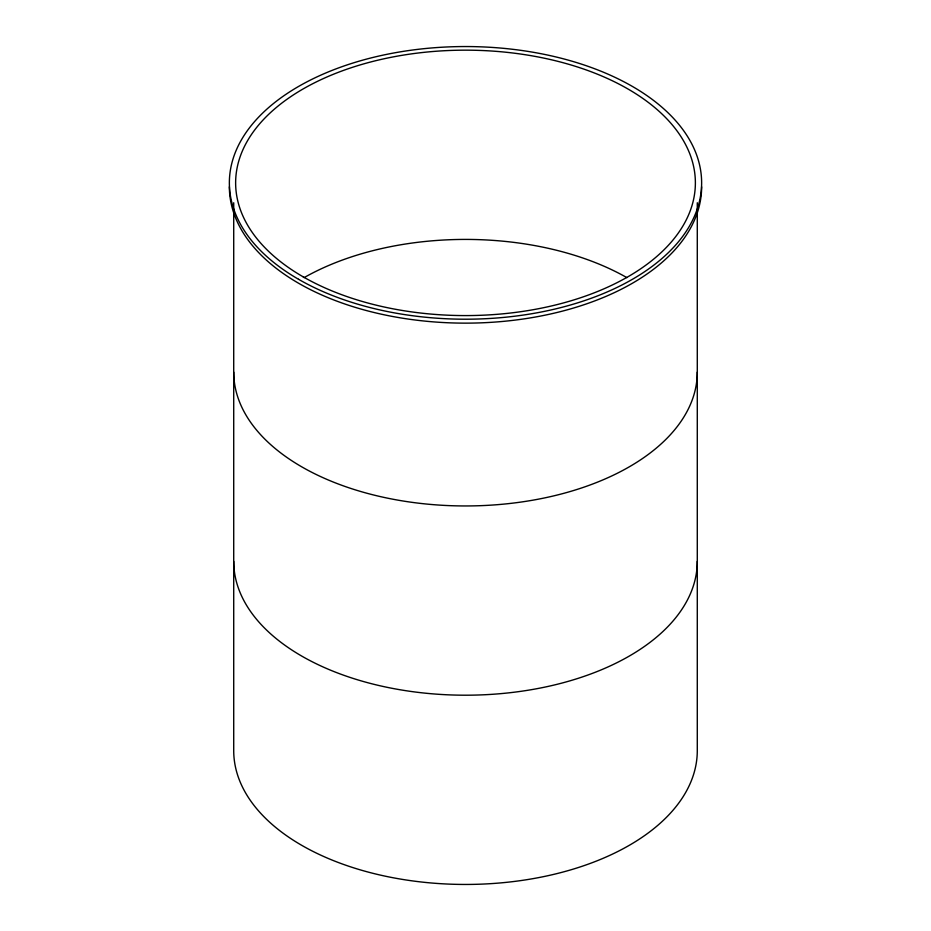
<?xml version="1.0" encoding="UTF-8"?>
<svg xmlns="http://www.w3.org/2000/svg" width="931" height="931" viewBox="0 0 931 931"><rect width="100%" height="100%" fill="white"/><g stroke="black" fill="none" stroke-linecap="round" stroke-linejoin="round"><path stroke-width="1.4" d="M697.284 202.749L697.284 750.63A231.784 133.82 0 0 1 465.5 884.45A231.784 133.82 0 0 1 233.716 750.63L233.716 202.749M697.284 561.381A231.784 133.82 0 0 1 465.5 695.201A231.784 133.82 0 0 1 233.716 561.381M697.284 372.132A231.784 133.82 0 0 1 465.5 505.952A231.784 133.82 0 0 1 233.716 372.132M304.123 277.613A229.876 132.714 0 0 1 626.877 277.613M701.625 186.817A236.125 136.322 0 0 1 465.5 323.138A236.125 136.322 0 0 1 229.375 186.817M302.959 276.716A229.876 132.714 0 0 0 687.543 217.226A229.876 132.714 0 0 0 406.009 54.685A229.876 132.714 0 0 0 302.959 276.716M298.537 279.277A236.125 136.322 0 0 0 693.583 218.157A236.125 136.322 0 0 0 404.391 51.193A236.125 136.322 0 0 0 298.537 279.277"/></g></svg>
